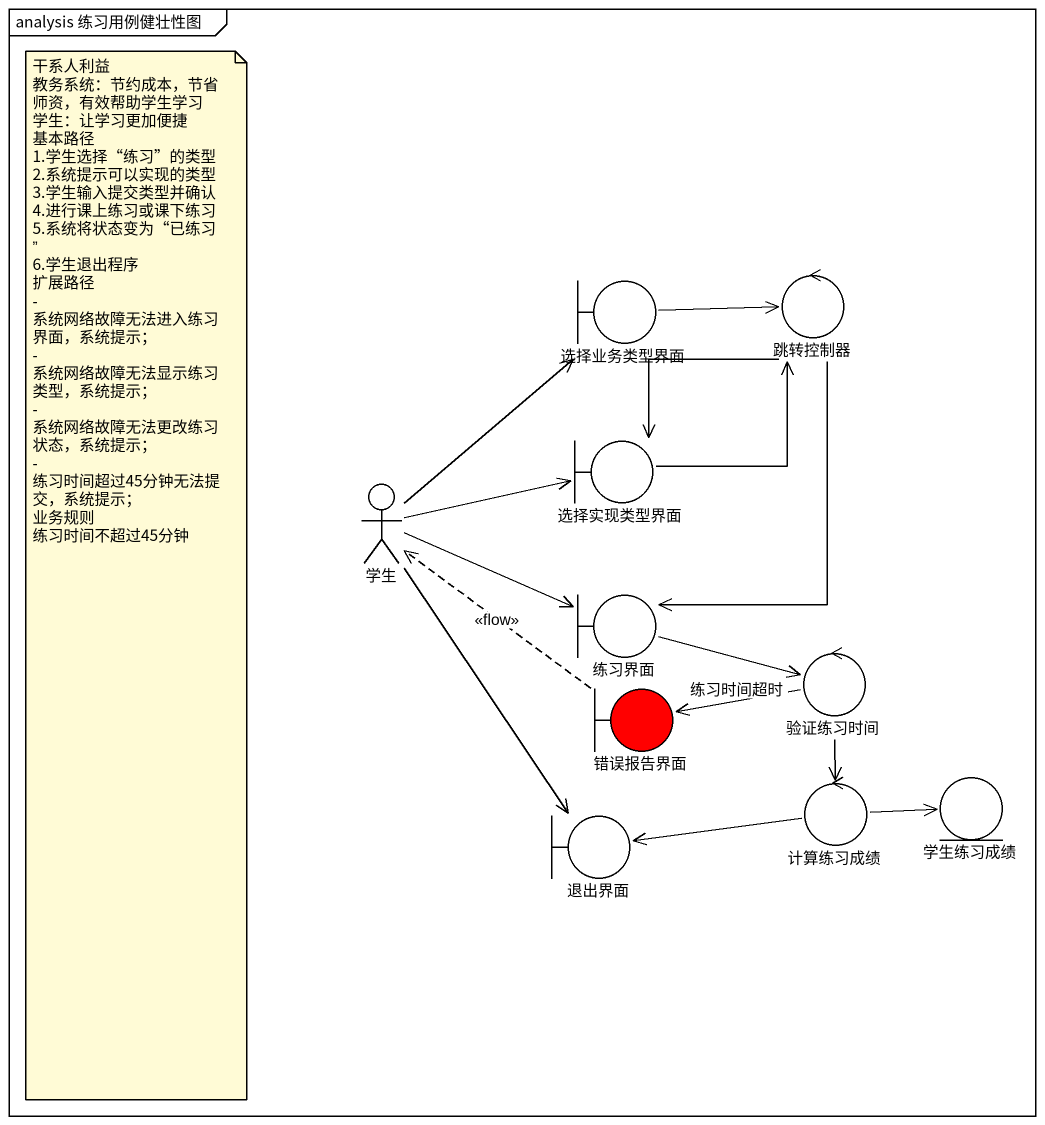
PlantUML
@startuml
mainframe analysis 练习用例健壮性图
control 跳转控制器
boundary 选择业务类型界面
boundary 选择实现类型界面
actor 学生
boundary 练习界面
control 验证练习时间
boundary 错误报告界面 #FF0000
control 计算练习成绩
entity 学生练习成绩
boundary 退出界面
跳转控制器 --> 选择实现类型界面
跳转控制器 --> 练习界面
选择业务类型界面 -right-> 跳转控制器
选择实现类型界面 -up-> 跳转控制器
学生 -up-> 选择业务类型界面
学生 -right-> 选择实现类型界面
学生 -right-> 练习界面
学生 --> 退出界面
练习界面 -right-> 验证练习时间
验证练习时间 -left-> 错误报告界面 : 练习时间超时
验证练习时间 --> 计算练习成绩
错误报告界面 .up.> 学生 : <<flow>>
计算练习成绩 -right-> 学生练习成绩
计算练习成绩 -left-> 退出界面
note as N1
  干系人利益
  教务系统：节约成本，节省师资，有效帮助学生学习
  学生：让学习更加便捷
  基本路径
  1.学生选择“练习”的类型
  2.系统提示可以实现的类型
  3.学生输入提交类型并确认
  4.进行课上练习或课下练习
  5.系统将状态变为“已练习”
  6.学生退出程序
  扩展路径
  - 系统网络故障无法进入练习界面，系统提示；
  - 系统网络故障无法显示练习类型，系统提示；
  - 系统网络故障无法更改练习状态，系统提示；
  - 练习时间超过45分钟无法提交，系统提示；
  业务规则
  练习时间不超过45分钟
end note
@enduml
